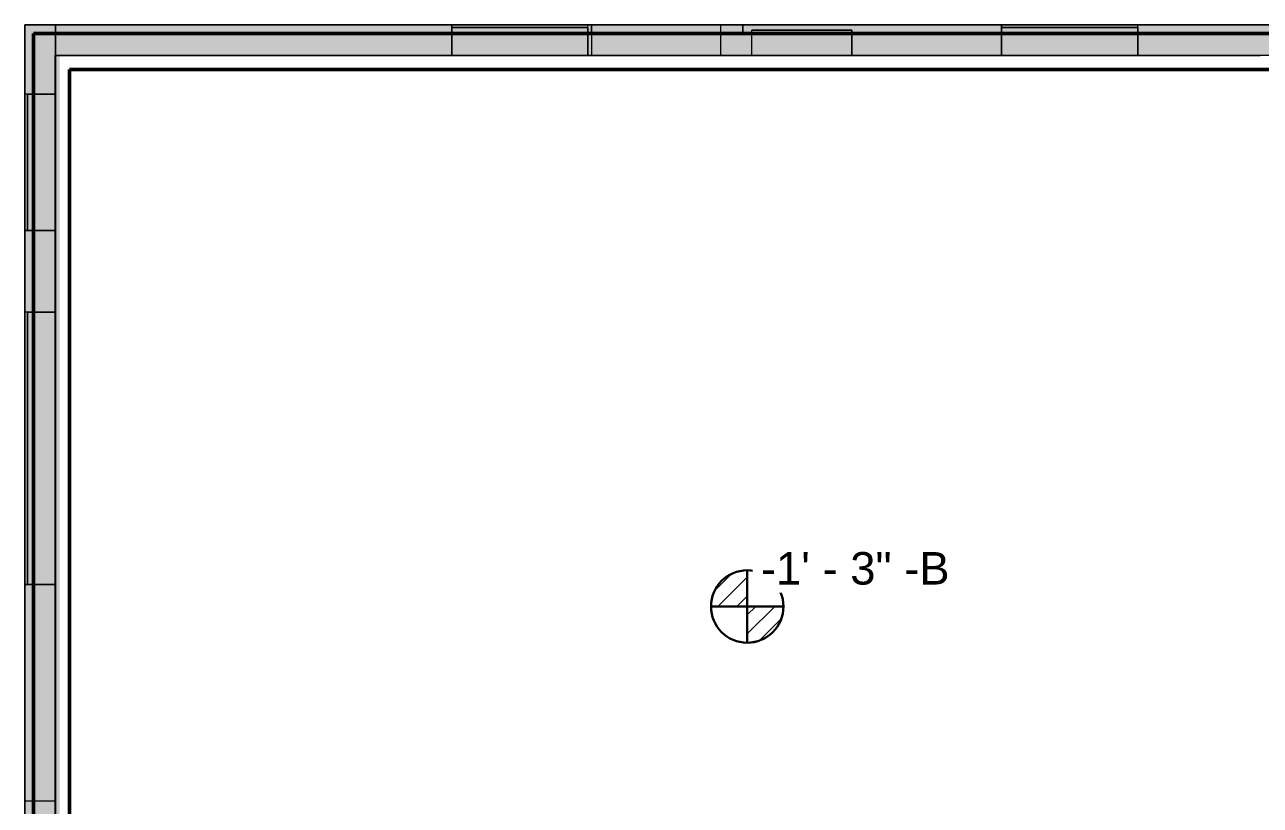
# Model space of a CAD drawing. Header units: inches. Extents: x -4126 to -1814, y 9773 to 12338.
# Drawn here: x -3831.8 to -3486.9, y 11871.7 to 12089.7 of the extents above; entities that cross this region are included whole.
import ezdxf

# ---------------------------------------------------------------- set-up
doc = ezdxf.new("R2010")
doc.units = ezdxf.units.IN
doc.header["$MEASUREMENT"] = 0
for name, color, linetype, lineweight in [('A-WALL', 113, 'Continuous', 13), ('G-ANNO-DIMS', 111, 'Continuous', 9), ('S-FNDN', 32, 'Continuous', 13)]:
    doc.layers.add(name, color=color, linetype=linetype, lineweight=lineweight)
doc.styles.add('Arial_2', font='arial.ttf', dxfattribs={"height": 9.070866})
pattern_1 = [(315, (37.814, 124.242), (0.027577164, 0.027577164), [])]

# ---------------------------------------------------------------- blocks, each defined once
blk = doc.blocks.new('CTR - 1st Phase - Shell_rvt-1-FRAMING PLAN - 1ST FLOOR')
at = {"layer": 'A-WALL', "lineweight": 5, "transparency": 33554585}
h = blk.add_hatch(color=13, dxfattribs=at)
h.paths.add_polyline_path([(-3831.82, 11872.85), (-3829.32, 11872.85), (-3829.32, 11933.34), (-3831.82, 11933.34)], flags=0)
h.paths.add_polyline_path([(-3829.32, 12009.39), (-3829.32, 12032.24), (-3831.82, 12032.24), (-3831.82, 12009.39)], flags=0)
h.paths.add_polyline_path([(-3831.82, 12070.27), (-3829.32, 12070.27), (-3829.32, 12087.19), (-3823.2, 12087.19), (-3823.2, 12089.69), (-3831.82, 12089.69), (-3831.82, 12074.26)], flags=0)
h = blk.add_hatch(color=13, dxfattribs=at)
h.paths.add_polyline_path([(-2718.32, 12087.19), (-2716.32, 12087.19), (-2716.32, 12089.69), (-2753.31, 12089.69), (-2753.31, 12087.19), (-2746.2, 12087.19), (-2746.2, 12088.19), (-2718.32, 12088.19), (-2718.32, 12087.2)], flags=0)
h.paths.add_polyline_path([(-3819.32, 12087.19), (-3712.62, 12087.19), (-3712.62, 12089.69), (-3823.2, 12089.69), (-3823.2, 12087.19)], flags=0)
h.paths.add_polyline_path([(-3674.6, 12087.19), (-3673.59, 12087.19), (-3673.59, 12089.69), (-3674.6, 12089.69), (-3674.6, 12087.75)], flags=0)
h.paths.add_polyline_path([(-3637.46, 12087.19), (-3631.32, 12087.19), (-3631.32, 12089.69), (-3637.46, 12089.69), (-3637.46, 12087.27)], flags=0)
h.paths.add_polyline_path([(-2791.52, 12087.19), (-2791.34, 12087.19), (-2791.34, 12089.69), (-2791.52, 12089.69), (-2791.52, 12087.63)], flags=0)
h.paths.add_polyline_path([(-3136.32, 12087.19), (-3131.77, 12087.19), (-3131.77, 12088.19), (-3103.89, 12088.19), (-3103.89, 12087.19), (-3060.14, 12087.19), (-3060.14, 12089.69), (-3136.32, 12089.69), (-3136.32, 12089.64)], flags=0)
h.paths.add_polyline_path([(-2829.55, 12087.19), (-2829.55, 12089.69), (-2831.06, 12089.69), (-2831.06, 12087.19)], flags=0)
h.paths.add_polyline_path([(-3022.11, 12087.19), (-3020.79, 12087.19), (-3020.79, 12089.69), (-3022.11, 12089.69), (-3022.11, 12088.98)], flags=0)
h.paths.add_polyline_path([(-2984.66, 12087.19), (-2867.19, 12087.19), (-2867.19, 12089.69), (-2984.66, 12089.69), (-2984.66, 12088.76)], flags=0)
for points in [[(-3674.6, 12087.19), (-3674.6, 12089.69), (-3712.62, 12089.69), (-3712.62, 12087.19)], [(-3673.59, 12087.19), (-3637.46, 12087.19), (-3637.46, 12089.69), (-3673.59, 12089.69), (-3673.59, 12087.74)], [(-3521.12, 12087.19), (-3521.12, 12089.69), (-3559.15, 12089.69), (-3559.15, 12087.19), (-3531.71, 12087.19)], [(-3823.2, 12077.19), (-3823.2, 12081.06), (-3829.32, 12087.19), (-3829.32, 12077.19)], [(-3678.38, 12081.19), (-3674.6, 12081.19), (-3674.6, 12087.19), (-3712.62, 12087.19), (-3712.62, 12081.19), (-3678.43, 12081.19)], [(-3666.78, 12081.19), (-3637.46, 12081.19), (-3637.46, 12087.19), (-3673.59, 12087.19), (-3673.59, 12081.19)], [(-3600.92, 12087.19), (-3600.92, 12088.19), (-3628.8, 12088.19), (-3628.8, 12087.19)], [(-3600.92, 12081.19), (-3600.92, 12087.19), (-3628.8, 12087.19), (-3628.8, 12081.19), (-3624.88, 12081.19)], [(-3534.74, 12081.19), (-3521.12, 12081.19), (-3521.12, 12087.19), (-3559.15, 12087.19), (-3559.15, 12081.19), (-3534.78, 12081.19)], [(-3678.47, 12081.06), (-3678.01, 12081.06), (-3678.01, 12081.19), (-3678.84, 12081.19), (-3678.84, 12081.06)], [(-3637.46, 12081.06), (-3637.46, 12081.19), (-3673.59, 12081.19), (-3673.59, 12081.06), (-3666.78, 12081.06)], [(-3628.8, 12081.06), (-3600.92, 12081.06), (-3600.92, 12081.19), (-3628.8, 12081.15)], [(-3534.82, 12081.06), (-3534.36, 12081.06), (-3534.36, 12081.19), (-3535.2, 12081.19), (-3535.2, 12081.06)], [(-3829.32, 12032.24), (-3829.32, 12070.27), (-3831.82, 12070.27), (-3831.82, 12032.24)], [(-3823.2, 12032.24), (-3823.2, 12070.27), (-3829.32, 12070.27), (-3829.32, 12032.24)], [(-3829.32, 11933.34), (-3829.32, 12009.39), (-3831.82, 12009.39), (-3831.82, 11933.34)], [(-3829.32, 11933.34), (-3823.2, 11933.34), (-3823.2, 12009.39), (-3829.32, 12009.39), (-3829.32, 11945.09)], [(-3829.32, 11830.99), (-3829.32, 11872.85), (-3831.82, 11872.85), (-3831.82, 11830.99)], [(-3823.82, 11830.99), (-3823.2, 11830.99), (-3823.2, 11838.99), (-3823.82, 11838.99), (-3823.82, 11843.36), (-3823.2, 11843.36), (-3823.2, 11872.85), (-3829.32, 11872.85), (-3829.32, 11830.99)]]:
    blk.add_hatch(color=13, dxfattribs=at).paths.add_polyline_path(points, flags=0)
h = blk.add_hatch(color=13, dxfattribs=at)
h.paths.add_polyline_path([(-3290.54, 12087.19), (-3290.54, 12089.69), (-3367.4, 12089.69), (-3367.4, 12087.19), (-3348.8, 12087.19), (-3348.8, 12088.19), (-3320.92, 12088.19), (-3320.92, 12087.19)], flags=0)
h.paths.add_polyline_path([(-2696.32, 12087.19), (-2696.32, 12089.69), (-2716.32, 12089.69), (-2716.32, 12087.19)], flags=0)
h.paths.add_polyline_path([(-3631.32, 12087.19), (-3628.8, 12087.19), (-3628.8, 12088.19), (-3600.92, 12088.19), (-3600.92, 12087.19), (-3559.15, 12087.19), (-3559.15, 12089.69), (-3631.32, 12089.69)], flags=0)
h.paths.add_polyline_path([(-2641.24, 12087.19), (-2641.24, 12089.69), (-2656.32, 12089.69), (-2656.32, 12087.19)], flags=0)
h.paths.add_polyline_path([(-3521.12, 12087.19), (-3405.42, 12087.19), (-3405.42, 12089.69), (-3521.12, 12089.69), (-3521.12, 12089.12)], flags=0)
h.paths.add_polyline_path([(-3144.32, 12087.19), (-3144.32, 12089.69), (-3214.11, 12089.69), (-3214.11, 12087.19)], flags=0)
h.paths.add_polyline_path([(-3252.51, 12087.19), (-3252.14, 12087.19), (-3252.14, 12089.69), (-3252.51, 12089.69), (-3252.51, 12087.74)], flags=0)
h = blk.add_hatch(color=13, dxfattribs=at)
h.paths.add_polyline_path([(-3829.32, 11872.85), (-3823.2, 11872.85), (-3823.2, 11933.34), (-3829.32, 11933.34)], flags=0)
h.paths.add_polyline_path([(-3829.32, 12009.39), (-3823.2, 12009.39), (-3823.2, 12032.24), (-3829.32, 12032.24), (-3829.32, 12031.2)], flags=0)
h.paths.add_polyline_path([(-3829.32, 12070.27), (-3823.2, 12070.27), (-3823.2, 12077.19), (-3829.32, 12077.19), (-3829.32, 12074.26)], flags=0)
h.paths.add_polyline_path([(-3823.2, 12081.06), (-3823.2, 12087.19), (-3829.32, 12087.19)], flags=0)
h = blk.add_hatch(color=13, dxfattribs=at)
h.paths.add_polyline_path([(-3823.2, 12081.06), (-3822.07, 12081.06), (-3822.03, 12081.19), (-3712.62, 12081.19), (-3712.62, 12087.19), (-3823.2, 12087.19)], flags=0)
h.paths.add_polyline_path([(-3631.32, 12081.19), (-3628.8, 12081.19), (-3628.8, 12087.19), (-3637.46, 12087.19), (-3637.46, 12081.19), (-3631.39, 12081.19)], flags=0)
h.paths.add_polyline_path([(-3673.59, 12081.19), (-3673.59, 12087.19), (-3674.6, 12087.15), (-3674.6, 12081.19)], flags=0)
h.paths.add_polyline_path([(-3582.66, 12081.19), (-3559.15, 12081.19), (-3559.15, 12087.19), (-3600.92, 12087.19), (-3600.92, 12081.19), (-3582.7, 12081.19)], flags=0)
h.paths.add_polyline_path([(-3487.74, 12081.19), (-3405.42, 12081.19), (-3405.42, 12087.19), (-3521.12, 12087.19), (-3521.12, 12081.19), (-3488.14, 12081.19)], flags=0)
h.paths.add_polyline_path([(-3348.8, 12081.19), (-3348.8, 12087.19), (-3367.4, 12087.19), (-3367.4, 12081.19)], flags=0)
h.paths.add_polyline_path([(-3296.22, 12081.19), (-3290.54, 12081.19), (-3290.54, 12087.19), (-3320.92, 12087.19), (-3320.92, 12081.19), (-3296.61, 12081.19)], flags=0)
h.paths.add_polyline_path([(-3199.61, 12081.19), (-3131.77, 12081.19), (-3131.77, 12087.19), (-3214.11, 12087.19), (-3214.11, 12081.19), (-3199.65, 12081.19)], flags=0)
h.paths.add_polyline_path([(-3103.84, 12081.19), (-3060.14, 12081.19), (-3060.14, 12087.19), (-3103.89, 12087.19), (-3103.88, 12081.19)], flags=0)
h.paths.add_polyline_path([(-2960.16, 12081.19), (-2867.19, 12081.19), (-2867.19, 12087.19), (-2984.66, 12087.19), (-2984.66, 12081.19), (-2960.2, 12081.19)], flags=0)
h.paths.add_polyline_path([(-3252.51, 12081.19), (-3252.14, 12081.19), (-3252.14, 12087.19), (-3252.51, 12087.19), (-3252.51, 12084.89)], flags=0)
h.paths.add_polyline_path([(-3022.11, 12081.19), (-3020.79, 12081.19), (-3020.79, 12087.19), (-3022.11, 12087.18), (-3022.11, 12081.46)], flags=0)
h.paths.add_polyline_path([(-2656.02, 12081.19), (-2641.82, 12081.19), (-2641.82, 12081.69), (-2641.24, 12081.69), (-2641.24, 12087.19), (-2656.32, 12087.19), (-2656.32, 12081.19)], flags=0)
h = blk.add_hatch(color=13, dxfattribs=at)
h.paths.add_polyline_path([(-2912.27, 12081.06), (-2911.9, 12081.06), (-2911.9, 12081.19), (-2912.73, 12081.19), (-2912.73, 12081.06), (-2912.32, 12081.06)], flags=0)
h.paths.add_polyline_path([(-3487.32, 12081.06), (-3486.48, 12081.06), (-3486.48, 12081.19), (-3487.32, 12081.19)], flags=0)
h.paths.add_polyline_path([(-3582.25, 12081.06), (-3582.25, 12081.19), (-3583.08, 12081.19), (-3583.08, 12081.06), (-3582.62, 12081.06)], flags=0)
h.paths.add_polyline_path([(-3439.02, 12081.06), (-3438.6, 12081.06), (-3438.6, 12081.19), (-3439.43, 12081.19), (-3439.43, 12081.06), (-3439.06, 12081.06)], flags=0)
h.paths.add_polyline_path([(-2959.78, 12081.06), (-2959.78, 12081.19), (-2960.61, 12081.19), (-2960.61, 12081.06), (-2960.16, 12081.06)], flags=0)
h.paths.add_polyline_path([(-3103.43, 12081.06), (-3103.43, 12081.19), (-3103.89, 12081.19), (-3103.88, 12081.06), (-3103.8, 12081.06)], flags=0)
h.paths.add_polyline_path([(-3295.37, 12081.06), (-3294.95, 12081.06), (-3294.95, 12081.19), (-3295.79, 12081.19), (-3295.79, 12081.06), (-3295.41, 12081.06)], flags=0)
h.paths.add_polyline_path([(-3152.14, 12081.06), (-3151.31, 12081.06), (-3151.31, 12081.19), (-3152.14, 12081.19)], flags=0)
h.paths.add_polyline_path([(-3630.13, 12081.06), (-3630.13, 12081.19), (-3630.96, 12081.19), (-3630.96, 12081.06), (-3630.5, 12081.06)], flags=0)
h.paths.add_polyline_path([(-3199.57, 12081.06), (-3199.19, 12081.06), (-3199.19, 12081.19), (-3200.02, 12081.19), (-3200.02, 12081.06), (-3199.61, 12081.06)], flags=0)
h.paths.add_polyline_path([(-3822.07, 12081.06), (-3821.66, 12081.06), (-3821.66, 12081.19), (-3822.07, 12081.19), (-3822.07, 12081.11)], flags=0)
h.paths.add_polyline_path([(-3726.35, 12081.06), (-3725.89, 12081.06), (-3725.89, 12081.19), (-3726.72, 12081.19), (-3726.72, 12081.06)], flags=0)
h.paths.add_polyline_path([(-3774.15, 12081.06), (-3773.77, 12081.06), (-3773.77, 12081.19), (-3774.61, 12081.19), (-3774.61, 12081.06), (-3774.19, 12081.06)], flags=0)
h = blk.add_hatch(color=13, dxfattribs=at)
h.paths.add_polyline_path([(-2641.82, 12081.06), (-2641.82, 12081.19), (-2656.32, 12081.19), (-2656.32, 12081.06)], flags=0)
h.paths.add_polyline_path([(-3599.25, 12081.06), (-3583.9, 12081.06), (-3583.9, 12081.19), (-3600.92, 12081.19), (-3600.92, 12081.06)], flags=0)
h.paths.add_polyline_path([(-3583.51, 12081.06), (-3583.08, 12081.06), (-3583.08, 12081.19), (-3583.51, 12081.19)], flags=0)
h.paths.add_polyline_path([(-3582.25, 12081.06), (-3581.82, 12081.06), (-3581.82, 12081.19), (-3582.25, 12081.19)], flags=0)
h.paths.add_polyline_path([(-2867.19, 12081.06), (-2867.19, 12081.19), (-2911.08, 12081.19), (-2911.08, 12081.06)], flags=0)
h.paths.add_polyline_path([(-3581.42, 12081.06), (-3559.15, 12081.06), (-3559.15, 12081.19), (-3581.42, 12081.19)], flags=0)
h.paths.add_polyline_path([(-2911.47, 12081.06), (-2911.47, 12081.19), (-2911.9, 12081.19), (-2911.9, 12081.06)], flags=0)
h.paths.add_polyline_path([(-2939.77, 12081.06), (-2913.56, 12081.06), (-2913.56, 12081.19), (-2958.96, 12081.19), (-2958.96, 12081.06)], flags=0)
h.paths.add_polyline_path([(-3628.8, 12081.06), (-3628.8, 12081.19), (-3629.3, 12081.15), (-3629.3, 12081.06)], flags=0)
h.paths.add_polyline_path([(-3521.12, 12081.06), (-3488.14, 12081.06), (-3488.14, 12081.19), (-3521.12, 12081.19)], flags=0)
h.paths.add_polyline_path([(-2912.73, 12081.06), (-2912.73, 12081.19), (-2913.16, 12081.19), (-2913.16, 12081.06)], flags=0)
h.paths.add_polyline_path([(-3487.74, 12081.06), (-3487.32, 12081.06), (-3487.32, 12081.19), (-3487.74, 12081.19)], flags=0)
h.paths.add_polyline_path([(-3629.7, 12081.06), (-3629.7, 12081.19), (-3630.13, 12081.19), (-3630.13, 12081.06)], flags=0)
h.paths.add_polyline_path([(-2959.35, 12081.06), (-2959.35, 12081.19), (-2959.78, 12081.19), (-2959.78, 12081.06)], flags=0)
h.paths.add_polyline_path([(-2961.04, 12081.06), (-2960.61, 12081.06), (-2960.61, 12081.19), (-2961.04, 12081.19)], flags=0)
h.paths.add_polyline_path([(-3486.48, 12081.06), (-3486.05, 12081.06), (-3486.05, 12081.19), (-3486.48, 12081.19)], flags=0)
h.paths.add_polyline_path([(-2961.44, 12081.06), (-2961.44, 12081.19), (-2984.66, 12081.19), (-2984.66, 12081.06)], flags=0)
h.paths.add_polyline_path([(-3485.66, 12081.06), (-3440.26, 12081.06), (-3440.26, 12081.19), (-3485.66, 12081.19)], flags=0)
h.paths.add_polyline_path([(-3439.86, 12081.06), (-3439.43, 12081.06), (-3439.43, 12081.19), (-3439.86, 12081.19)], flags=0)
h.paths.add_polyline_path([(-3096.25, 12081.06), (-3060.14, 12081.06), (-3060.14, 12081.19), (-3102.6, 12081.19), (-3102.6, 12081.06)], flags=0)
h.paths.add_polyline_path([(-3103, 12081.06), (-3103, 12081.19), (-3103.43, 12081.19), (-3103.43, 12081.06)], flags=0)
h.paths.add_polyline_path([(-3630.96, 12081.06), (-3630.96, 12081.19), (-3631.39, 12081.19), (-3631.39, 12081.06)], flags=0)
h.paths.add_polyline_path([(-3438.6, 12081.06), (-3438.17, 12081.06), (-3438.17, 12081.19), (-3438.6, 12081.19)], flags=0)
h.paths.add_polyline_path([(-3020.79, 12081.06), (-3020.79, 12081.19), (-3022.11, 12081.19), (-3022.11, 12081.06)], flags=0)
h.paths.add_polyline_path([(-3437.78, 12081.06), (-3405.42, 12081.06), (-3405.42, 12081.19), (-3437.78, 12081.19)], flags=0)
h.paths.add_polyline_path([(-3631.78, 12081.06), (-3631.78, 12081.19), (-3637.46, 12081.19), (-3637.46, 12081.06), (-3633.01, 12081.06)], flags=0)
h.paths.add_polyline_path([(-3152.14, 12081.06), (-3152.14, 12081.19), (-3152.57, 12081.19), (-3152.57, 12081.06)], flags=0)
h.paths.add_polyline_path([(-3152.97, 12081.06), (-3152.97, 12081.19), (-3198.37, 12081.19), (-3198.37, 12081.06)], flags=0)
h.paths.add_polyline_path([(-3367.4, 12081.06), (-3348.8, 12081.06), (-3348.8, 12081.19), (-3367.4, 12081.19)], flags=0)
h.paths.add_polyline_path([(-3320.92, 12081.06), (-3296.61, 12081.06), (-3296.61, 12081.19), (-3320.92, 12081.19)], flags=0)
h.paths.add_polyline_path([(-3198.76, 12081.06), (-3198.76, 12081.19), (-3199.19, 12081.19), (-3199.19, 12081.06)], flags=0)
h.paths.add_polyline_path([(-3296.22, 12081.06), (-3295.79, 12081.06), (-3295.79, 12081.19), (-3296.22, 12081.19)], flags=0)
h.paths.add_polyline_path([(-3131.77, 12081.06), (-3131.77, 12081.19), (-3150.49, 12081.19), (-3150.49, 12081.06)], flags=0)
h.paths.add_polyline_path([(-3150.88, 12081.06), (-3150.88, 12081.19), (-3151.31, 12081.19), (-3151.31, 12081.06)], flags=0)
h.paths.add_polyline_path([(-3294.95, 12081.06), (-3294.52, 12081.06), (-3294.52, 12081.19), (-3294.95, 12081.19)], flags=0)
h.paths.add_polyline_path([(-3200.02, 12081.06), (-3200.02, 12081.19), (-3200.45, 12081.19), (-3200.45, 12081.06)], flags=0)
h.paths.add_polyline_path([(-3294.13, 12081.06), (-3290.54, 12081.06), (-3290.54, 12081.19), (-3294.13, 12081.19)], flags=0)
h.paths.add_polyline_path([(-3200.85, 12081.06), (-3200.85, 12081.19), (-3214.11, 12081.19), (-3214.11, 12081.06)], flags=0)
h.paths.add_polyline_path([(-3252.51, 12081.06), (-3252.14, 12081.06), (-3252.14, 12081.19), (-3252.51, 12081.19)], flags=0)
h.paths.add_polyline_path([(-3819.32, 12081.06), (-3775.43, 12081.06), (-3775.43, 12081.19), (-3820.83, 12081.16), (-3820.83, 12081.06)], flags=0)
h.paths.add_polyline_path([(-3747.32, 12081.06), (-3727.55, 12081.06), (-3727.55, 12081.19), (-3772.95, 12081.19), (-3772.95, 12081.06)], flags=0)
h.paths.add_polyline_path([(-3821.66, 12081.06), (-3821.23, 12081.06), (-3821.23, 12081.19), (-3821.66, 12081.19), (-3821.66, 12081.13)], flags=0)
h.paths.add_polyline_path([(-3712.62, 12081.06), (-3712.62, 12081.19), (-3725.07, 12081.19), (-3725.07, 12081.06)], flags=0)
h.paths.add_polyline_path([(-3674.6, 12081.06), (-3673.59, 12081.06), (-3673.59, 12081.19), (-3674.6, 12081.19)], flags=0)
h.paths.add_polyline_path([(-3725.46, 12081.06), (-3725.46, 12081.19), (-3725.89, 12081.19), (-3725.89, 12081.06)], flags=0)
h.paths.add_polyline_path([(-3726.74, 12081.06), (-3726.72, 12081.06), (-3726.72, 12081.19), (-3727.15, 12081.19), (-3727.15, 12081.06)], flags=0)
h.paths.add_polyline_path([(-3773.76, 12081.06), (-3773.34, 12081.06), (-3773.34, 12081.19), (-3773.77, 12081.19), (-3773.77, 12081.06)], flags=0)
h.paths.add_polyline_path([(-3774.61, 12081.06), (-3774.61, 12081.19), (-3775.04, 12081.19), (-3775.04, 12081.06)], flags=0)
h = blk.add_hatch(color=13, dxfattribs=at)
h.paths.add_polyline_path([(-3486.05, 12081.06), (-3485.66, 12081.06), (-3485.66, 12081.19), (-3486.05, 12081.19)], flags=0)
h.paths.add_polyline_path([(-2911.08, 12081.06), (-2911.08, 12081.19), (-2911.47, 12081.19), (-2911.47, 12081.06)], flags=0)
h.paths.add_polyline_path([(-3583.9, 12081.06), (-3583.51, 12081.06), (-3583.51, 12081.19), (-3583.9, 12081.19)], flags=0)
h.paths.add_polyline_path([(-3581.82, 12081.06), (-3581.42, 12081.06), (-3581.42, 12081.19), (-3581.82, 12081.19)], flags=0)
h.paths.add_polyline_path([(-2913.16, 12081.06), (-2913.16, 12081.19), (-2913.56, 12081.19), (-2913.56, 12081.06)], flags=0)
h.paths.add_polyline_path([(-3629.3, 12081.06), (-3629.3, 12081.19), (-3629.7, 12081.19), (-3629.7, 12081.06)], flags=0)
h.paths.add_polyline_path([(-2958.96, 12081.06), (-2958.96, 12081.19), (-2959.35, 12081.19), (-2959.35, 12081.06)], flags=0)
h.paths.add_polyline_path([(-2961.04, 12081.06), (-2961.04, 12081.19), (-2961.44, 12081.19), (-2961.44, 12081.06)], flags=0)
h.paths.add_polyline_path([(-3488.14, 12081.06), (-3487.74, 12081.06), (-3487.74, 12081.19), (-3488.14, 12081.19)], flags=0)
h.paths.add_polyline_path([(-3440.26, 12081.06), (-3439.86, 12081.06), (-3439.86, 12081.19), (-3440.26, 12081.19)], flags=0)
h.paths.add_polyline_path([(-3102.6, 12081.06), (-3102.6, 12081.19), (-3103, 12081.19), (-3103, 12081.06)], flags=0)
h.paths.add_polyline_path([(-3631.39, 12081.06), (-3631.39, 12081.19), (-3631.78, 12081.19), (-3631.78, 12081.06)], flags=0)
h.paths.add_polyline_path([(-3198.37, 12081.06), (-3198.37, 12081.19), (-3198.76, 12081.19), (-3198.76, 12081.06)], flags=0)
h.paths.add_polyline_path([(-3152.57, 12081.06), (-3152.57, 12081.19), (-3152.97, 12081.19), (-3152.97, 12081.06)], flags=0)
h.paths.add_polyline_path([(-3438.17, 12081.06), (-3437.78, 12081.06), (-3437.78, 12081.19), (-3438.17, 12081.19)], flags=0)
h.paths.add_polyline_path([(-3296.61, 12081.06), (-3296.22, 12081.06), (-3296.22, 12081.19), (-3296.61, 12081.19)], flags=0)
h.paths.add_polyline_path([(-3150.49, 12081.06), (-3150.49, 12081.19), (-3150.88, 12081.19), (-3150.88, 12081.06)], flags=0)
h.paths.add_polyline_path([(-3200.45, 12081.06), (-3200.45, 12081.19), (-3200.85, 12081.19), (-3200.85, 12081.06)], flags=0)
h.paths.add_polyline_path([(-3294.52, 12081.06), (-3294.13, 12081.06), (-3294.13, 12081.19), (-3294.52, 12081.19)], flags=0)
h.paths.add_polyline_path([(-3821.23, 12081.06), (-3820.83, 12081.06), (-3820.83, 12081.19), (-3821.23, 12081.19), (-3821.23, 12081.15)], flags=0)
h.paths.add_polyline_path([(-3725.07, 12081.06), (-3725.07, 12081.19), (-3725.46, 12081.19), (-3725.46, 12081.06)], flags=0)
h.paths.add_polyline_path([(-3775.04, 12081.06), (-3775.04, 12081.19), (-3775.43, 12081.19), (-3775.43, 12081.06)], flags=0)
h.paths.add_polyline_path([(-3727.55, 12081.06), (-3727.15, 12081.06), (-3727.15, 12081.19), (-3727.55, 12081.19)], flags=0)
h.paths.add_polyline_path([(-3773.34, 12081.06), (-3772.95, 12081.06), (-3772.95, 12081.19), (-3773.34, 12081.19)], flags=0)
h = blk.add_hatch(color=13, dxfattribs=at)
h.paths.add_polyline_path([(-3712.62, 12081.06), (-3679.67, 12081.06), (-3679.67, 12081.19), (-3712.62, 12081.19)], flags=0)
h.paths.add_polyline_path([(-3679.27, 12081.06), (-3678.84, 12081.06), (-3678.84, 12081.19), (-3679.27, 12081.19)], flags=0)
h.paths.add_polyline_path([(-3674.6, 12081.06), (-3674.6, 12081.19), (-3677.19, 12081.19), (-3677.19, 12081.06)], flags=0)
h.paths.add_polyline_path([(-3677.58, 12081.06), (-3677.58, 12081.19), (-3678.01, 12081.19), (-3678.01, 12081.06)], flags=0)
h = blk.add_hatch(color=13, dxfattribs=at)
h.paths.add_polyline_path([(-3679.27, 12081.06), (-3679.27, 12081.19), (-3679.67, 12081.19), (-3679.67, 12081.06)], flags=0)
h.paths.add_polyline_path([(-3677.19, 12081.06), (-3677.19, 12081.19), (-3677.58, 12081.19), (-3677.58, 12081.06)], flags=0)
h = blk.add_hatch(color=13, dxfattribs=at)
h.paths.add_polyline_path([(-3534.36, 12081.06), (-3533.93, 12081.06), (-3533.93, 12081.19), (-3534.36, 12081.19)], flags=0)
h.paths.add_polyline_path([(-3536.02, 12081.06), (-3536.02, 12081.19), (-3559.15, 12081.19), (-3559.15, 12081.06)], flags=0)
h.paths.add_polyline_path([(-3521.12, 12081.06), (-3521.12, 12081.19), (-3533.54, 12081.19), (-3533.54, 12081.06), (-3531.71, 12081.06)], flags=0)
h.paths.add_polyline_path([(-3535.63, 12081.06), (-3535.2, 12081.06), (-3535.2, 12081.19), (-3535.63, 12081.19)], flags=0)
h = blk.add_hatch(color=13, dxfattribs=at)
h.paths.add_polyline_path([(-3533.54, 12081.06), (-3533.54, 12081.19), (-3533.93, 12081.19), (-3533.93, 12081.06)], flags=0)
h.paths.add_polyline_path([(-3535.63, 12081.06), (-3535.63, 12081.19), (-3536.02, 12081.19), (-3536.02, 12081.06)], flags=0)
at = {"layer": 'A-WALL', "color": 33}
for p, q in [((-3831.82, 12070.27), (-3831.82, 12089.69)), ((-3823.2, 12089.69), (-3831.82, 12089.69)), ((-3823.2, 12089.69), (-3712.62, 12089.69)), ((-3823.2, 12089.69), (-3823.2, 12087.19)), ((-3674.6, 12089.69), (-3712.62, 12089.69)), ((-3712.62, 12089.69), (-3674.6, 12089.69)), ((-3712.62, 12089.69), (-3712.62, 12087.19)), ((-3712.62, 12088.94), (-3712.62, 12089.69)), ((-3674.6, 12089.69), (-3673.59, 12089.69)), ((-3674.6, 12088.94), (-3674.6, 12089.69)), ((-3674.6, 12087.19), (-3674.6, 12089.69)), ((-3673.59, 12089.69), (-3637.46, 12089.69)), ((-3637.46, 12089.69), (-3673.59, 12089.69)), ((-3673.59, 12089.69), (-3673.59, 12087.19)), ((-3673.59, 12087.19), (-3673.59, 12089.69)), ((-3637.46, 12089.69), (-3559.15, 12089.69)), ((-3637.46, 12087.19), (-3637.46, 12089.69)), ((-3637.46, 12087.19), (-3637.46, 12089.69)), ((-3631.32, 12089.69), (-3631.32, 12087.19)), ((-3521.12, 12089.69), (-3559.15, 12089.69)), ((-3559.15, 12089.69), (-3521.12, 12089.69)), ((-3559.15, 12089.69), (-3559.15, 12087.19)), ((-3559.15, 12088.94), (-3559.15, 12089.69)), ((-3521.12, 12089.69), (-3405.42, 12089.69)), ((-3521.12, 12088.94), (-3521.12, 12089.69)), ((-3521.12, 12087.19), (-3521.12, 12089.69)), ((-3823.2, 12087.19), (-3823.2, 12081.06)), ((-3712.62, 12088.94), (-3674.6, 12088.94)), ((-3674.6, 12088.94), (-3712.62, 12088.94)), ((-3712.62, 12087.19), (-3712.62, 12088.94)), ((-3712.62, 12087.19), (-3712.62, 12081.19)), ((-3712.62, 12081.19), (-3712.62, 12087.19)), ((-3674.6, 12088.94), (-3674.6, 12087.19)), ((-3674.6, 12087.15), (-3674.6, 12081.19)), ((-3674.6, 12081.19), (-3674.6, 12087.15)), ((-3673.59, 12087.19), (-3673.59, 12081.19)), ((-3637.46, 12081.19), (-3637.46, 12087.19)), ((-3600.92, 12088.19), (-3628.8, 12088.19)), ((-3628.8, 12088.19), (-3600.92, 12088.19)), ((-3628.8, 12087.19), (-3628.8, 12088.19)), ((-3628.8, 12087.19), (-3628.8, 12088.19)), ((-3628.8, 12081.19), (-3628.8, 12087.19)), ((-3628.8, 12081.19), (-3628.8, 12087.19)), ((-3600.92, 12088.19), (-3600.92, 12087.19)), ((-3600.92, 12087.19), (-3600.92, 12088.19)), ((-3600.92, 12087.19), (-3600.92, 12081.19)), ((-3600.92, 12081.19), (-3600.92, 12087.19)), ((-3559.15, 12088.94), (-3521.12, 12088.94)), ((-3521.12, 12088.94), (-3559.15, 12088.94)), ((-3559.15, 12087.19), (-3559.15, 12088.94)), ((-3559.15, 12087.19), (-3559.15, 12081.19)), ((-3559.15, 12081.19), (-3559.15, 12087.19)), ((-3521.12, 12088.94), (-3521.12, 12087.19)), ((-3521.12, 12087.19), (-3521.12, 12081.19)), ((-3521.12, 12081.19), (-3521.12, 12087.19)), ((-3822.07, 12081.06), (-3823.2, 12081.06)), ((-3821.23, 12081.06), (-3821.66, 12081.06)), ((-3775.43, 12081.06), (-3820.83, 12081.06)), ((-3774.61, 12081.06), (-3775.04, 12081.06)), ((-3773.34, 12081.06), (-3773.76, 12081.06)), ((-3727.55, 12081.06), (-3772.95, 12081.06)), ((-3726.74, 12081.06), (-3727.15, 12081.06)), ((-3725.46, 12081.06), (-3725.89, 12081.06)), ((-3712.62, 12081.06), (-3725.07, 12081.06)), ((-3712.62, 12081.19), (-3712.62, 12081.06)), ((-3712.62, 12081.06), (-3712.62, 12081.19)), ((-3712.62, 12081.06), (-3679.67, 12081.06)), ((-3679.67, 12081.06), (-3712.62, 12081.06)), ((-3679.27, 12081.06), (-3679.67, 12081.06)), ((-3679.27, 12081.06), (-3678.84, 12081.06)), ((-3678.84, 12081.06), (-3679.27, 12081.06)), ((-3678.47, 12081.06), (-3678.84, 12081.06)), ((-3678.01, 12081.06), (-3678.38, 12081.06)), ((-3678.01, 12081.06), (-3677.58, 12081.06)), ((-3677.58, 12081.06), (-3678.01, 12081.06)), ((-3677.19, 12081.06), (-3677.58, 12081.06)), ((-3677.19, 12081.06), (-3674.6, 12081.06)), ((-3674.6, 12081.06), (-3677.19, 12081.06)), ((-3674.6, 12081.19), (-3674.6, 12081.06)), ((-3674.6, 12081.06), (-3674.6, 12081.19)), ((-3631.78, 12081.06), (-3674.6, 12081.06)), ((-3673.59, 12081.19), (-3673.59, 12081.06)), ((-3637.46, 12081.06), (-3637.46, 12081.19)), ((-3630.96, 12081.06), (-3631.39, 12081.06)), ((-3629.7, 12081.06), (-3630.13, 12081.06)), ((-3628.8, 12081.06), (-3629.3, 12081.06)), ((-3628.8, 12081.06), (-3628.8, 12081.15)), ((-3628.8, 12081.06), (-3628.8, 12081.15)), ((-3600.92, 12081.06), (-3628.8, 12081.06)), ((-3628.8, 12081.06), (-3600.92, 12081.06)), ((-3600.92, 12081.19), (-3600.92, 12081.06)), ((-3600.92, 12081.06), (-3600.92, 12081.19)), ((-3583.9, 12081.06), (-3600.92, 12081.06)), ((-3583.08, 12081.06), (-3583.51, 12081.06)), ((-3581.82, 12081.06), (-3582.25, 12081.06)), ((-3559.15, 12081.06), (-3581.42, 12081.06)), ((-3559.15, 12081.19), (-3559.15, 12081.06)), ((-3559.15, 12081.06), (-3559.15, 12081.19)), ((-3559.15, 12081.06), (-3536.02, 12081.06)), ((-3536.02, 12081.06), (-3559.15, 12081.06)), ((-3535.63, 12081.06), (-3536.02, 12081.06)), ((-3535.63, 12081.06), (-3535.2, 12081.06)), ((-3535.2, 12081.06), (-3535.63, 12081.06)), ((-3534.82, 12081.06), (-3535.2, 12081.06)), ((-3534.36, 12081.06), (-3534.74, 12081.06)), ((-3534.36, 12081.06), (-3533.93, 12081.06)), ((-3533.93, 12081.06), (-3534.36, 12081.06)), ((-3533.54, 12081.06), (-3533.93, 12081.06)), ((-3533.54, 12081.06), (-3521.12, 12081.06)), ((-3521.12, 12081.06), (-3533.54, 12081.06)), ((-3521.12, 12081.19), (-3521.12, 12081.06)), ((-3521.12, 12081.06), (-3521.12, 12081.19)), ((-3488.14, 12081.06), (-3521.12, 12081.06)), ((-3487.32, 12081.06), (-3487.74, 12081.06)), ((-3823.2, 12077.19), (-3823.2, 12070.27)), ((-3831.82, 12032.24), (-3831.82, 12070.27)), ((-3831.82, 12070.27), (-3831.82, 12032.24)), ((-3831.07, 12070.27), (-3831.82, 12070.27)), ((-3829.32, 12070.27), (-3831.82, 12070.27)), ((-3831.07, 12070.27), (-3831.07, 12032.24)), ((-3831.07, 12032.24), (-3831.07, 12070.27)), ((-3831.07, 12070.27), (-3829.32, 12070.27)), ((-3829.32, 12070.27), (-3823.2, 12070.27)), ((-3823.2, 12070.27), (-3829.32, 12070.27)), ((-3823.2, 12032.24), (-3823.2, 12070.27)), ((-3823.2, 12070.27), (-3823.2, 12032.24)), ((-3831.82, 12009.39), (-3831.82, 12032.24)), ((-3831.82, 12032.24), (-3829.32, 12032.24)), ((-3831.07, 12032.24), (-3831.82, 12032.24)), ((-3829.32, 12032.24), (-3831.07, 12032.24)), ((-3829.32, 12032.24), (-3823.2, 12032.24)), ((-3823.2, 12032.24), (-3829.32, 12032.24)), ((-3823.2, 12032.24), (-3823.2, 12009.39)), ((-3831.82, 12009.39), (-3831.82, 11933.34)), ((-3831.82, 11933.34), (-3831.82, 12009.39)), ((-3831.07, 12009.39), (-3831.82, 12009.39)), ((-3829.32, 12009.39), (-3831.82, 12009.39)), ((-3831.07, 12009.39), (-3831.07, 11933.34)), ((-3831.07, 11933.34), (-3831.07, 12009.39)), ((-3831.07, 12009.39), (-3829.32, 12009.39)), ((-3829.32, 12009.39), (-3823.2, 12009.39)), ((-3823.2, 12009.39), (-3829.32, 12009.39)), ((-3823.2, 12009.39), (-3823.2, 11933.34)), ((-3823.2, 11933.34), (-3823.2, 12009.39)), ((-3831.82, 11551.9), (-3831.82, 11933.34)), ((-3831.82, 11933.34), (-3831.07, 11933.34)), ((-3829.32, 11933.34), (-3831.82, 11933.34)), ((-3831.07, 11933.34), (-3829.32, 11933.34)), ((-3829.32, 11933.34), (-3823.2, 11933.34)), ((-3823.2, 11933.34), (-3829.32, 11933.34)), ((-3823.2, 11933.34), (-3823.2, 11843.36))]:
    blk.add_line(p, q, dxfattribs=at)
at = {"layer": 'A-WALL', "color": 253}
for p, q in [((-3831.82, 12089.69), (-3831.82, 11872.85)), ((-3831.82, 12089.69), (-3823.2, 12089.69)), ((-3823.2, 12087.19), (-3823.2, 12089.69)), ((-3631.32, 12089.69), (-3823.2, 12089.69)), ((-3144.32, 12089.69), (-3631.32, 12089.69)), ((-3631.32, 12087.19), (-3631.32, 12089.69)), ((-3823.2, 12081.06), (-3823.2, 12077.19)), ((-3821.66, 12081.06), (-3822.03, 12081.06)), ((-3820.83, 12081.06), (-3821.23, 12081.06)), ((-3775.04, 12081.06), (-3775.43, 12081.06)), ((-3774.23, 12081.06), (-3774.61, 12081.06)), ((-3773.77, 12081.06), (-3774.15, 12081.06)), ((-3772.95, 12081.06), (-3773.34, 12081.06)), ((-3727.15, 12081.06), (-3727.55, 12081.06)), ((-3726.35, 12081.06), (-3726.72, 12081.06)), ((-3725.89, 12081.06), (-3726.27, 12081.06)), ((-3725.07, 12081.06), (-3725.46, 12081.06)), ((-3679.67, 12081.06), (-3679.27, 12081.06)), ((-3679.27, 12081.06), (-3679.67, 12081.06)), ((-3678.84, 12081.06), (-3678.47, 12081.06)), ((-3678.47, 12081.06), (-3678.84, 12081.06)), ((-3678.38, 12081.06), (-3678.01, 12081.06)), ((-3678.01, 12081.06), (-3678.38, 12081.06)), ((-3677.58, 12081.06), (-3677.19, 12081.06)), ((-3677.19, 12081.06), (-3677.58, 12081.06)), ((-3631.39, 12081.06), (-3631.78, 12081.06)), ((-3630.59, 12081.06), (-3630.96, 12081.06)), ((-3630.13, 12081.06), (-3630.5, 12081.06)), ((-3629.3, 12081.06), (-3629.7, 12081.06)), ((-3583.51, 12081.06), (-3583.9, 12081.06)), ((-3582.7, 12081.06), (-3583.08, 12081.06)), ((-3582.25, 12081.06), (-3582.62, 12081.06)), ((-3581.42, 12081.06), (-3581.82, 12081.06)), ((-3536.02, 12081.06), (-3535.63, 12081.06)), ((-3535.63, 12081.06), (-3536.02, 12081.06)), ((-3535.2, 12081.06), (-3534.82, 12081.06)), ((-3534.82, 12081.06), (-3535.2, 12081.06)), ((-3534.74, 12081.06), (-3534.36, 12081.06)), ((-3534.36, 12081.06), (-3534.74, 12081.06)), ((-3533.93, 12081.06), (-3533.54, 12081.06)), ((-3533.54, 12081.06), (-3533.93, 12081.06)), ((-3487.74, 12081.06), (-3488.14, 12081.06)), ((-3486.94, 12081.06), (-3487.32, 12081.06)), ((-3831.82, 11872.85), (-3831.82, 11830.99)), ((-3829.32, 11872.85), (-3831.82, 11872.85))]:
    blk.add_line(p, q, dxfattribs=at)
at = {"layer": 'A-WALL', "color": 23}
for p, q in [((-3823.2, 12089.69), (-3823.2, 12087.19)), ((-3823.2, 12087.19), (-3823.2, 12089.69)), ((-3712.62, 12089.69), (-3674.6, 12089.69)), ((-3673.59, 12089.69), (-3637.46, 12089.69)), ((-3559.15, 12089.69), (-3521.12, 12089.69)), ((-3823.2, 12087.19), (-3823.2, 12081.06)), ((-3823.2, 12081.06), (-3823.2, 12087.19)), ((-3679.67, 12081.06), (-3712.62, 12081.06)), ((-3678.84, 12081.06), (-3679.27, 12081.06)), ((-3677.58, 12081.06), (-3678.01, 12081.06)), ((-3674.6, 12081.06), (-3677.19, 12081.06)), ((-3600.92, 12081.06), (-3628.8, 12081.06)), ((-3536.02, 12081.06), (-3559.15, 12081.06)), ((-3535.2, 12081.06), (-3535.63, 12081.06)), ((-3533.93, 12081.06), (-3534.36, 12081.06)), ((-3521.12, 12081.06), (-3533.54, 12081.06)), ((-3831.82, 12032.24), (-3831.82, 12070.27)), ((-3823.2, 12070.27), (-3823.2, 12032.24)), ((-3831.82, 11933.34), (-3831.82, 12009.39)), ((-3823.2, 12009.39), (-3823.2, 11933.34))]:
    blk.add_line(p, q, dxfattribs=at)
at = {"layer": 'A-WALL', "color": 9}
for p, q in [((-3823.2, 11872.85), (-3823.2, 12087.19)), ((-3631.32, 12087.19), (-3823.2, 12087.19)), ((-3823.2, 12087.19), (-3673.59, 12087.19)), ((-3673.59, 12087.19), (-3673.59, 12081.19)), ((-3637.46, 12087.19), (-3673.59, 12087.19)), ((-3637.46, 12087.19), (-3144.32, 12087.19)), ((-3637.46, 12081.19), (-3637.46, 12087.19)), ((-3144.32, 12087.19), (-3631.32, 12087.19)), ((-3823.2, 12081.06), (-3822.07, 12081.06)), ((-3822.03, 12081.06), (-3821.23, 12081.06)), ((-3821.23, 12081.06), (-3820.83, 12081.06)), ((-3820.83, 12081.06), (-3775.43, 12081.06)), ((-3775.43, 12081.06), (-3775.04, 12081.06)), ((-3775.04, 12081.06), (-3774.23, 12081.06)), ((-3774.15, 12081.06), (-3773.77, 12081.06)), ((-3773.76, 12081.06), (-3773.34, 12081.06)), ((-3773.34, 12081.06), (-3772.95, 12081.06)), ((-3772.95, 12081.06), (-3727.55, 12081.06)), ((-3727.55, 12081.06), (-3727.15, 12081.06)), ((-3727.15, 12081.06), (-3726.74, 12081.06)), ((-3726.72, 12081.06), (-3726.35, 12081.06)), ((-3726.27, 12081.06), (-3725.46, 12081.06)), ((-3725.46, 12081.06), (-3725.07, 12081.06)), ((-3725.07, 12081.06), (-3679.67, 12081.06)), ((-3679.67, 12081.06), (-3679.27, 12081.06)), ((-3679.27, 12081.06), (-3678.47, 12081.06)), ((-3678.38, 12081.06), (-3677.58, 12081.06)), ((-3677.58, 12081.06), (-3677.19, 12081.06)), ((-3677.19, 12081.06), (-3673.59, 12081.06)), ((-3673.59, 12081.19), (-3673.59, 12081.06)), ((-3673.59, 12081.06), (-3637.46, 12081.06)), ((-3637.46, 12081.06), (-3637.46, 12081.19)), ((-3637.46, 12081.06), (-3631.78, 12081.06)), ((-3631.78, 12081.06), (-3631.39, 12081.06)), ((-3631.39, 12081.06), (-3630.59, 12081.06)), ((-3630.5, 12081.06), (-3629.7, 12081.06)), ((-3629.7, 12081.06), (-3629.3, 12081.06)), ((-3629.3, 12081.06), (-3583.9, 12081.06)), ((-3583.9, 12081.06), (-3583.51, 12081.06)), ((-3583.51, 12081.06), (-3582.7, 12081.06)), ((-3582.62, 12081.06), (-3581.82, 12081.06)), ((-3581.82, 12081.06), (-3581.42, 12081.06)), ((-3581.42, 12081.06), (-3536.02, 12081.06)), ((-3536.02, 12081.06), (-3535.63, 12081.06)), ((-3535.63, 12081.06), (-3534.82, 12081.06)), ((-3534.74, 12081.06), (-3533.93, 12081.06)), ((-3533.93, 12081.06), (-3533.54, 12081.06)), ((-3533.54, 12081.06), (-3488.14, 12081.06)), ((-3488.14, 12081.06), (-3487.74, 12081.06)), ((-3487.74, 12081.06), (-3486.94, 12081.06)), ((-3823.2, 11872.85), (-3829.32, 11872.85)), ((-3823.2, 11830.99), (-3823.2, 11872.85))]:
    blk.add_line(p, q, dxfattribs=at)
blk = doc.blocks.new('Spot Elevations - Símbolo de cota horizontal-V273-FRAMING PLAN - 1ST FLOOR')
at = {"layer": 'G-ANNO-DIMS'}
h = blk.add_hatch(dxfattribs=at)
h.set_pattern_fill('FP_78', color=256, style=0, pattern_type=2)
h.set_pattern_definition(pattern_1)
edge = h.paths.add_edge_path(flags=0)
edge.add_arc((0, 0), 0.1053, 0, 90, ccw=False)
edge.add_line((0.1053, 0), (0, 0))
edge.add_line((0, 0), (0, 0.1053))
h = blk.add_hatch(dxfattribs=at)
h.set_pattern_fill('FP_78', color=256, style=0, pattern_type=2)
h.set_pattern_definition(pattern_1)
edge = h.paths.add_edge_path(flags=0)
edge.add_arc((0, 0), 0.1053, 0, 90, ccw=False)
edge.add_line((0.1053, 0), (0, 0))
edge.add_line((0, 0), (0, 0.1053))
h = blk.add_hatch(dxfattribs=at)
h.set_pattern_fill('FP_78', color=256, style=0, pattern_type=2)
h.set_pattern_definition(pattern_1)
edge = h.paths.add_edge_path(flags=0)
edge.add_arc((0, 0), 0.1053, 180, 270, ccw=False)
edge.add_line((-0.1053, 0), (0, 0))
edge.add_line((0, 0), (0, -0.1053))
h = blk.add_hatch(dxfattribs=at)
h.set_pattern_fill('FP_78', color=256, style=0, pattern_type=2)
h.set_pattern_definition(pattern_1)
edge = h.paths.add_edge_path(flags=0)
edge.add_arc((0, 0), 0.1053, 180, 270, ccw=False)
edge.add_line((-0.1053, 0), (0, 0))
edge.add_line((0, 0), (0, -0.1053))
at = {"layer": 'G-ANNO-DIMS', "lineweight": 30}
for p, q in [((0, 0.1053), (0, 0)), ((0, 0), (-0.1053, 0)), ((0, 0), (0.1053, 0)), ((0, -0.1053), (0, 0))]:
    blk.add_line(p, q, dxfattribs=at)
blk.add_circle((0, 0), 0.1053, dxfattribs=at)
for start, end in [(360, 90), (180, 270)]:
    blk.add_arc((0, 0), 0.1053, start, end, dxfattribs=at)

msp = doc.modelspace()

# ---------------------------------------------------------------- hatches: boundary and pattern name
at = {"layer": 'S-FNDN', "transparency": 33554483}
h = msp.add_hatch(color=256, dxfattribs=at)
h.paths.add_polyline_path([(-3823.199, 12077.189), (-3822.072, 12077.189), (-3822.072, 12081.064), (-3823.199, 12081.064)], flags=0)
h.paths.add_polyline_path([(-2194.088, 12077.189), (-2185.324, 12077.189), (-2185.324, 12081.064), (-2194.088, 12081.064)], flags=0)
h.paths.add_polyline_path([(-2528.324, 12077.189), (-2528.324, 12081.064), (-2632.324, 12081.064), (-2632.324, 12077.189), (-2586.236, 12077.189)], flags=0)
h.paths.add_polyline_path([(-1953.324, 12080.689), (-1953.324, 12087.189), (-2096.824, 12087.189), (-2096.824, 12080.689)], flags=0)
h.paths.add_polyline_path([(-2161.324, 12080.689), (-2105.449, 12080.689), (-2105.449, 12081.064), (-2161.324, 12081.064)], flags=0)
h = msp.add_hatch(color=256, dxfattribs=at)
h.paths.add_polyline_path([(-3821.225, 11830.989), (-3819.324, 11830.989), (-3819.324, 11838.989), (-3823.199, 11838.989), (-3823.199, 11830.989), (-3821.655, 11830.989)], flags=0)
h.paths.add_polyline_path([(-3822.072, 11843.364), (-3822.072, 12077.189), (-3823.199, 12077.189), (-3823.199, 11843.364)], flags=0)

# ---------------------------------------------------------------- linework, layer by layer
at = {"layer": 'S-FNDN', "lineweight": 50}
for p, q in [((-3829.324, 12087.189), (-1943.324, 12087.189)), ((-3829.324, 9899.189), (-3829.324, 12087.189)), ((-1953.324, 12077.189), (-3819.324, 12077.189)), ((-3819.324, 12077.189), (-3819.324, 11830.989))]:
    msp.add_line(p, q, dxfattribs=at)
at = {"layer": 'S-FNDN'}
for p, q in [((-3823.324, 12081.189), (-2186.324, 12081.189)), ((-3823.324, 11830.989), (-3823.324, 12081.189))]:
    msp.add_line(p, q, dxfattribs=at)

# ---------------------------------------------------------------- block references
at = {"lineweight": 5}
msp.add_blockref('CTR - 1st Phase - Shell_rvt-1-FRAMING PLAN - 1ST FLOOR', (0, 0), dxfattribs=at)
at = {"layer": 'G-ANNO-DIMS', "lineweight": 30, "extrusion": (0, 0, -1), "xscale": 95.99999999999994, "yscale": 95.99999999999994, "zscale": 95.99999999999994, "rotation": 180}
msp.add_blockref('Spot Elevations - Símbolo de cota horizontal-V273-FRAMING PLAN - 1ST FLOOR', (3630.128, 11927.205), dxfattribs=at)

# ---------------------------------------------------------------- next in the draw order: texts
at = {"layer": 'G-ANNO-DIMS', "insert": (-3626.318, 11942.408), "char_height": 9.07087, "width": 62.85656, "attachment_point": 1, "line_spacing_factor": 0.941778, "style": 'Arial_2', "bg_fill": 3, "box_fill_scale": 1.25, "bg_fill_color": 256, "bg_fill_true_color": 13158600, "bg_fill_transparency": 0}
msp.add_mtext('-1\' - 3" -B', dxfattribs=at)

doc.saveas('drawing.dxf')
